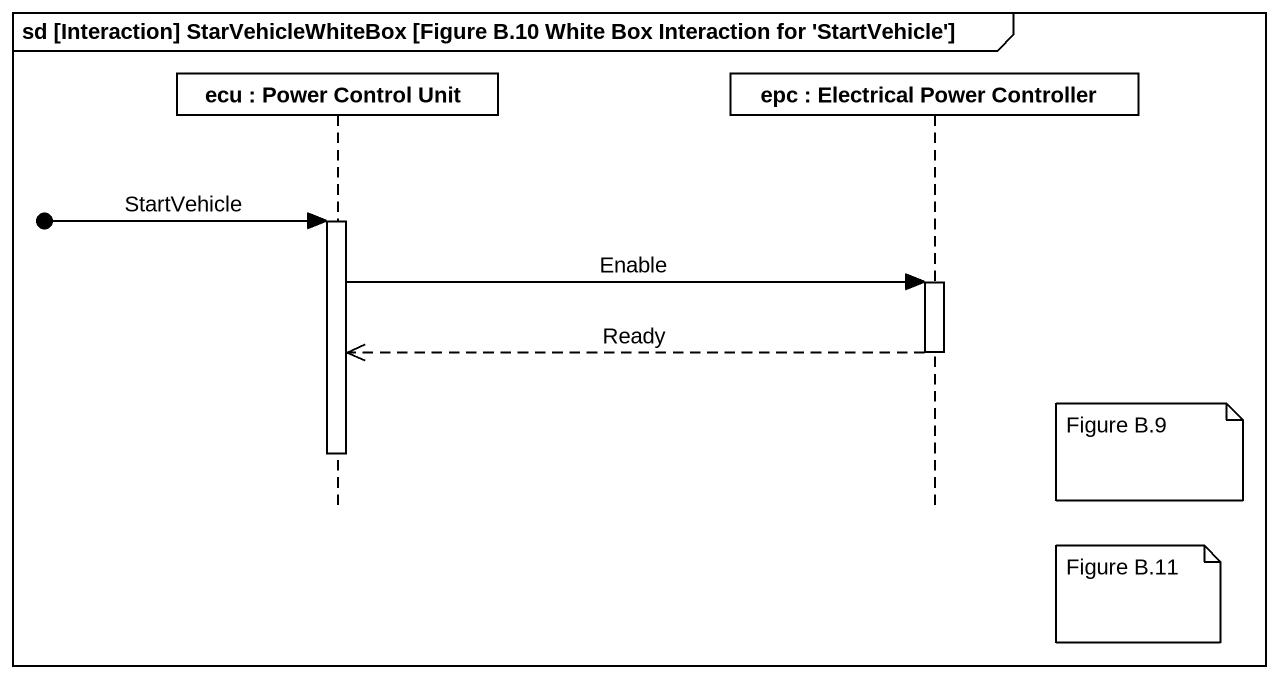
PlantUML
@startuml
mainframe sd [Interaction] StarVehicleWhiteBox [Figure B.10 White Box Interaction for 'StartVehicle']
hide footbox
participant "ecu : Power Control Unit" as ecu
participant "epc : Electrical Power Controller" as epc

[o-> ecu : StartVehicle
activate ecu
ecu -> epc : Enable
activate epc
epc -->> ecu : Ready
deactivate epc
note right of epc : Figure B.9
deactivate ecu
note right of epc : Figure B.11
@enduml
